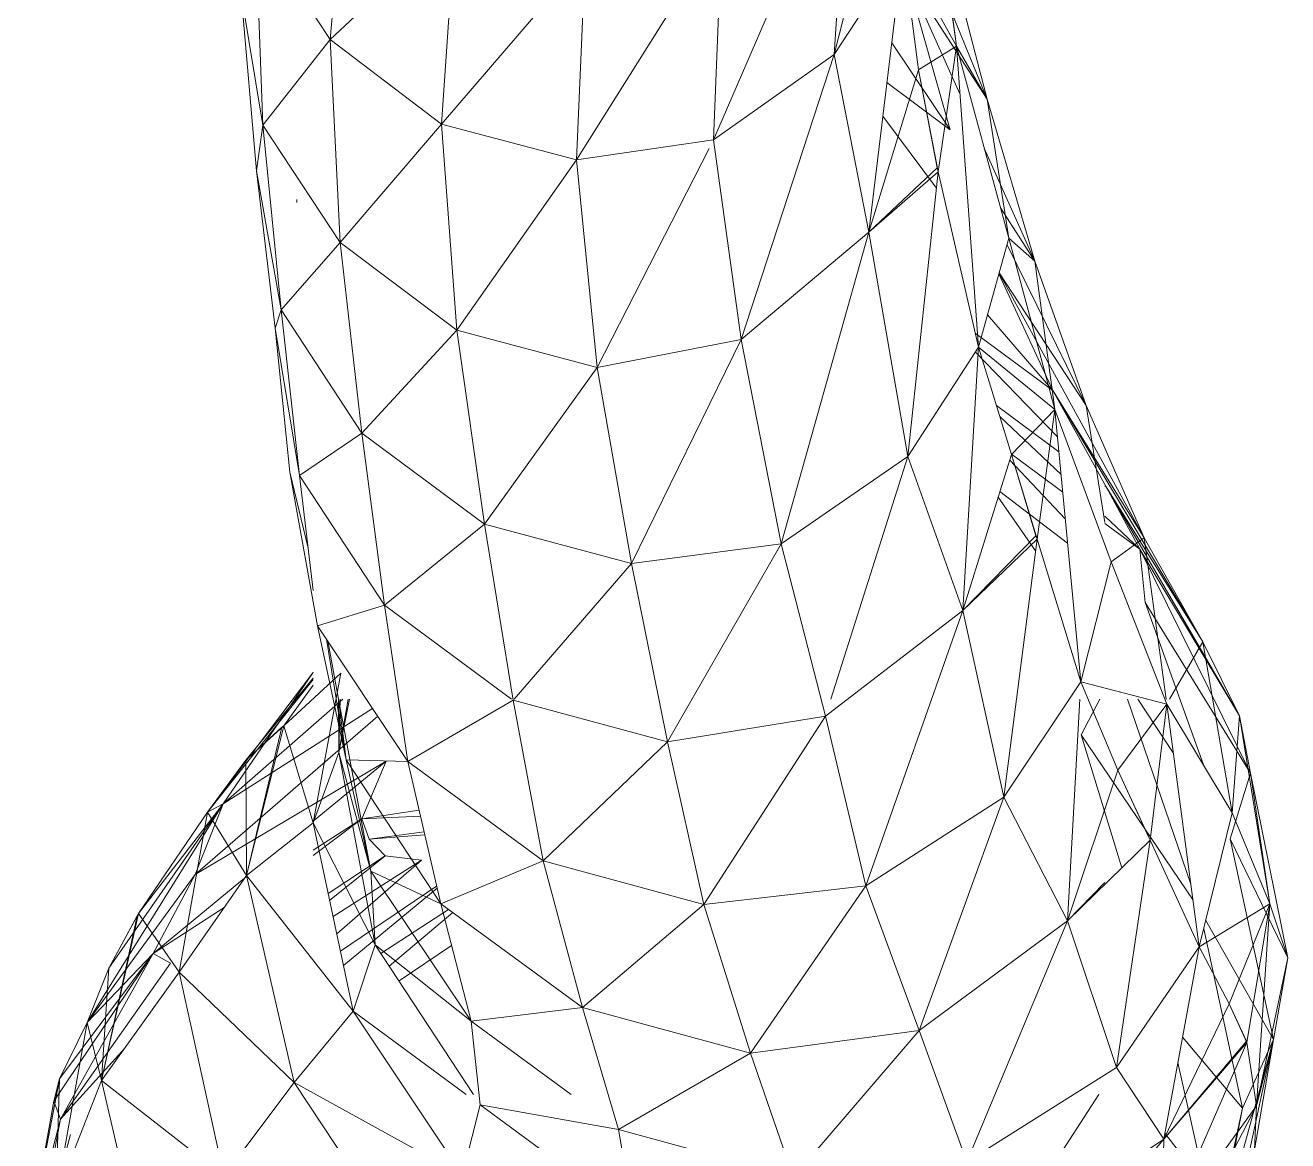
# Model space of a CAD drawing. Header units: millimetres. Extents: x -8591 to 7092, y -1621 to 14390.
# Drawn here: x -4403.29 to -4374.18, y 2730.36 to 2756.08 of the extents above; entities that cross this region are included whole.
import ezdxf

# ---------------------------------------------------------------- set-up
doc = ezdxf.new("R2010")
doc.units = ezdxf.units.MM
doc.layers.add('G-IMPT', color=8, linetype='Continuous', lineweight=9)
doc.layers.add('I-FURN', color=30, linetype='Continuous', lineweight=9)

# ---------------------------------------------------------------- blocks, each defined once
blk = doc.blocks.new('Artificial banana plant 1500mm - Family 4__C1-728657-Begane grond')
at = {"layer": 'G-IMPT'}
for p, q in [((28.122, 98.536), (29.812, 105.123)), ((28.122, 98.536), (29.812, 105.123)), ((25.342, 96.57), (28.482, 103.826)), ((25.342, 96.57), (28.482, 103.826)), ((28.122, 98.536), (28.482, 103.826)), ((28.122, 98.536), (28.482, 103.826)), ((16.502, 98.877), (16.922, 103.484)), ((16.502, 98.877), (16.922, 103.484)), ((30.942, 98.725), (30.332, 103.215)), ((30.942, 98.725), (30.332, 103.215)), ((31.652, 97.506), (29.847, 101.908)), ((31.652, 97.506), (29.847, 101.908)), ((16.502, 98.877), (19.392, 101.597)), ((16.502, 98.877), (19.392, 101.597)), ((19.072, 96.931), (19.392, 101.597)), ((19.072, 96.931), (19.392, 101.597)), ((31.652, 97.506), (30.562, 101.694)), ((31.652, 97.506), (30.562, 101.694)), ((30.942, 98.725), (30.562, 101.694)), ((30.942, 98.725), (30.562, 101.694)), ((14.952, 96.906), (14.782, 101.498)), ((14.952, 96.906), (14.782, 101.498)), ((16.502, 98.877), (14.782, 101.498)), ((16.502, 98.877), (14.782, 101.498)), ((25.342, 96.57), (25.532, 101.438)), ((25.342, 96.57), (25.532, 101.438)), ((19.072, 96.931), (22.382, 100.787)), ((19.072, 96.931), (22.382, 100.787)), ((22.182, 96.104), (25.24, 100.973)), ((22.182, 96.104), (25.24, 100.973)), ((22.182, 96.104), (22.382, 100.787)), ((22.182, 96.104), (22.382, 100.787)), ((29.712, 100.949), (28.122, 98.536)), ((29.712, 100.949), (28.122, 98.536)), ((28.922, 94.435), (29.712, 100.949)), ((28.922, 94.435), (29.712, 100.949)), ((30.942, 98.725), (29.712, 100.949)), ((30.942, 98.725), (29.712, 100.949)), ((29.712, 100.949), (30.072, 98.18)), ((29.712, 100.949), (30.072, 98.18)), ((30.802, 96.799), (29.782, 100.393)), ((30.802, 96.799), (29.782, 100.393)), ((31.023, 97.627), (29.782, 100.393)), ((31.023, 97.627), (29.782, 100.393)), ((29.782, 100.393), (31.652, 97.506)), ((29.782, 100.393), (31.652, 97.506)), ((14.802, 95.854), (14.452, 99.901)), ((14.802, 95.854), (14.452, 99.901)), ((14.952, 96.906), (14.452, 99.901)), ((14.952, 96.906), (14.452, 99.901)), ((14.952, 96.906), (16.502, 98.877)), ((14.952, 96.906), (16.502, 98.877)), ((16.732, 94.198), (16.502, 98.877)), ((16.732, 94.198), (16.502, 98.877)), ((19.072, 96.931), (16.502, 98.877)), ((19.072, 96.931), (16.502, 98.877)), ((30.802, 96.799), (29.452, 98.804)), ((30.802, 96.799), (29.452, 98.804)), ((30.942, 98.725), (30.072, 98.18)), ((30.942, 98.725), (30.072, 98.18)), ((30.942, 98.725), (30.522, 95.829)), ((30.942, 98.725), (30.522, 95.829)), ((32.152, 94.296), (30.942, 98.725)), ((32.152, 94.296), (30.942, 98.725)), ((31.452, 91.785), (30.942, 98.725)), ((31.452, 91.785), (30.942, 98.725)), ((31.652, 97.506), (30.942, 98.725)), ((31.652, 97.506), (30.942, 98.725)), ((28.122, 98.536), (25.342, 96.57)), ((28.122, 98.536), (25.342, 96.57)), ((25.982, 91.96), (28.122, 98.536)), ((25.982, 91.96), (28.122, 98.536)), ((28.922, 94.435), (28.122, 98.536)), ((28.922, 94.435), (28.122, 98.536)), ((28.922, 94.435), (30.072, 98.18)), ((28.922, 94.435), (30.072, 98.18)), ((30.522, 95.829), (30.072, 98.18)), ((30.522, 95.829), (30.072, 98.18)), ((30.072, 98.18), (30.502, 95.922)), ((30.072, 98.18), (30.502, 95.922)), ((29.341, 97.889), (30.802, 96.799)), ((29.341, 97.889), (30.802, 96.799)), ((32.752, 93.771), (31.652, 97.506)), ((32.752, 93.771), (31.652, 97.506)), ((32.152, 94.296), (31.652, 97.506)), ((32.152, 94.296), (31.652, 97.506)), ((30.482, 95.456), (29.247, 97.112)), ((30.482, 95.456), (29.247, 97.112)), ((14.802, 95.854), (14.952, 96.906)), ((14.802, 95.854), (14.952, 96.906)), ((15.372, 92.647), (14.952, 96.906)), ((15.372, 92.647), (14.952, 96.906)), ((16.732, 94.198), (14.952, 96.906)), ((16.732, 94.198), (14.952, 96.906)), ((16.732, 94.198), (19.072, 96.931)), ((16.732, 94.198), (19.072, 96.931)), ((19.422, 92.182), (19.072, 96.931)), ((19.422, 92.182), (19.072, 96.931)), ((22.182, 96.104), (19.072, 96.931)), ((22.182, 96.104), (19.072, 96.931)), ((25.342, 96.57), (22.182, 96.104)), ((25.342, 96.57), (22.182, 96.104)), ((22.662, 91.32), (25.24, 96.371)), ((22.662, 91.32), (25.24, 96.371)), ((25.982, 91.96), (25.342, 96.57)), ((25.982, 91.96), (25.342, 96.57)), ((32.752, 93.771), (31.584, 96.375)), ((32.752, 93.771), (31.584, 96.375)), ((19.422, 92.182), (22.182, 96.104)), ((19.422, 92.182), (22.182, 96.104)), ((22.662, 91.32), (22.182, 96.104)), ((22.662, 91.32), (22.182, 96.104)), ((15.232, 92.225), (14.802, 95.854)), ((15.232, 92.225), (14.802, 95.854)), ((15.372, 92.647), (14.802, 95.854)), ((15.372, 92.647), (14.802, 95.854)), ((28.922, 94.435), (30.502, 95.922)), ((28.922, 94.435), (30.502, 95.922)), ((30.522, 95.829), (28.922, 94.435)), ((30.522, 95.829), (28.922, 94.435)), ((29.822, 89.262), (30.522, 95.829)), ((29.822, 89.262), (30.522, 95.829)), ((30.522, 95.829), (30.502, 95.922)), ((30.522, 95.829), (30.502, 95.922)), ((31.452, 91.785), (30.522, 95.829)), ((31.452, 91.785), (30.522, 95.829)), ((15.732, 95.19), (15.732, 95.124)), ((31.959, 95.002), (32.752, 93.771)), ((31.959, 95.002), (32.752, 93.771)), ((28.922, 94.435), (25.982, 91.96)), ((28.922, 94.435), (25.982, 91.96)), ((26.902, 87.253), (28.922, 94.435)), ((26.902, 87.253), (28.922, 94.435)), ((29.822, 89.262), (28.922, 94.435)), ((29.822, 89.262), (28.922, 94.435)), ((15.372, 92.647), (16.732, 94.198)), ((15.372, 92.647), (16.732, 94.198)), ((17.232, 89.803), (16.732, 94.198)), ((17.232, 89.803), (16.732, 94.198)), ((19.422, 92.182), (16.732, 94.198)), ((19.422, 92.182), (16.732, 94.198)), ((32.152, 94.296), (31.452, 91.785)), ((32.152, 94.296), (31.452, 91.785)), ((33.932, 90.438), (32.109, 94.143)), ((33.932, 90.438), (32.109, 94.143)), ((33.212, 90.351), (32.152, 94.296)), ((33.212, 90.351), (32.152, 94.296)), ((32.752, 93.771), (32.152, 94.296)), ((32.752, 93.771), (32.152, 94.296)), ((33.932, 90.438), (32.752, 93.771)), ((33.932, 90.438), (32.752, 93.771)), ((33.212, 90.351), (32.752, 93.771)), ((33.212, 90.351), (32.752, 93.771)), ((33.162, 90.784), (31.923, 93.475)), ((33.162, 90.784), (31.923, 93.475)), ((35.272, 87.388), (31.927, 93.489)), ((35.272, 87.388), (31.927, 93.489)), ((31.931, 93.502), (33.932, 90.438)), ((31.931, 93.502), (33.932, 90.438)), ((15.232, 92.225), (15.372, 92.647)), ((15.232, 92.225), (15.372, 92.647)), ((15.792, 88.827), (15.372, 92.647)), ((15.792, 88.827), (15.372, 92.647)), ((17.232, 89.803), (15.372, 92.647)), ((17.232, 89.803), (15.372, 92.647)), ((33.162, 90.784), (31.661, 92.534)), ((33.162, 90.784), (31.661, 92.534)), ((15.572, 88.907), (15.232, 92.225)), ((15.572, 88.907), (15.232, 92.225)), ((15.792, 88.827), (15.232, 92.225)), ((15.792, 88.827), (15.232, 92.225)), ((17.232, 89.803), (19.422, 92.182)), ((17.232, 89.803), (19.422, 92.182)), ((20.062, 87.707), (19.422, 92.182)), ((20.062, 87.707), (19.422, 92.182)), ((22.662, 91.32), (19.422, 92.182)), ((22.662, 91.32), (19.422, 92.182)), ((31.378, 92.106), (33.162, 90.784)), ((31.378, 92.106), (33.162, 90.784)), ((25.982, 91.96), (22.662, 91.32)), ((25.982, 91.96), (22.662, 91.32)), ((23.452, 86.796), (25.982, 91.96)), ((23.452, 86.796), (25.982, 91.96)), ((26.902, 87.253), (25.982, 91.96)), ((26.902, 87.253), (25.982, 91.96)), ((31.452, 91.785), (29.822, 89.262)), ((31.452, 91.785), (29.822, 89.262)), ((31.092, 85.716), (31.452, 91.785)), ((31.092, 85.716), (31.452, 91.785)), ((32.212, 89.311), (31.452, 91.785)), ((32.212, 89.311), (31.452, 91.785)), ((33.212, 90.351), (31.452, 91.785)), ((33.212, 90.351), (31.452, 91.785)), ((33.272, 89.721), (31.38, 91.674)), ((33.272, 89.721), (31.38, 91.674)), ((20.062, 87.707), (22.662, 91.32)), ((20.062, 87.707), (22.662, 91.32)), ((23.452, 86.796), (22.662, 91.32)), ((23.452, 86.796), (22.662, 91.32)), ((34.392, 88.565), (33.162, 90.784)), ((34.392, 88.565), (33.162, 90.784)), ((36.622, 84.994), (33.162, 90.784)), ((36.622, 84.994), (33.162, 90.784)), ((33.162, 90.784), (35.272, 87.388)), ((33.162, 90.784), (35.272, 87.388)), ((31.865, 90.442), (33.305, 89.372)), ((31.865, 90.442), (33.305, 89.372)), ((32.212, 89.311), (33.212, 90.351)), ((32.212, 89.311), (33.212, 90.351)), ((32.802, 87.361), (33.212, 90.351)), ((32.802, 87.361), (33.212, 90.351)), ((34.512, 86.838), (33.212, 90.351)), ((34.512, 86.838), (33.212, 90.351)), ((33.812, 84.067), (33.212, 90.351)), ((33.812, 84.067), (33.212, 90.351)), ((35.272, 87.388), (33.932, 90.438)), ((35.272, 87.388), (33.932, 90.438)), ((34.366, 87.741), (33.932, 90.438)), ((34.366, 87.741), (33.932, 90.438)), ((33.355, 88.849), (31.942, 90.191)), ((33.355, 88.849), (31.942, 90.191)), ((15.792, 88.827), (17.232, 89.803)), ((15.792, 88.827), (17.232, 89.803)), ((17.752, 85.837), (17.232, 89.803)), ((17.752, 85.837), (17.232, 89.803)), ((20.062, 87.707), (17.232, 89.803)), ((20.062, 87.707), (17.232, 89.803)), ((29.822, 89.262), (26.902, 87.253)), ((29.822, 89.262), (26.902, 87.253)), ((28.046, 83.671), (29.822, 89.262)), ((28.046, 83.671), (29.822, 89.262)), ((31.092, 85.716), (29.822, 89.262)), ((31.092, 85.716), (29.822, 89.262)), ((32.212, 89.311), (31.092, 85.716)), ((32.212, 89.311), (31.092, 85.716)), ((33.453, 87.831), (32.171, 89.18)), ((33.453, 87.831), (32.171, 89.18)), ((32.212, 89.317), (33.394, 88.442)), ((32.212, 89.317), (33.394, 88.442)), ((32.212, 89.311), (32.802, 87.361)), ((32.212, 89.311), (32.772, 87.437)), ((32.212, 89.311), (32.772, 87.437)), ((32.212, 89.311), (32.802, 87.361)), ((32.212, 89.311), (32.772, 87.437)), ((32.212, 89.311), (32.802, 87.361)), ((16.212, 85.364), (15.572, 88.907)), ((16.212, 85.364), (15.572, 88.907)), ((15.996, 87.148), (15.572, 88.907)), ((15.996, 87.148), (15.572, 88.907)), ((16.113, 86.176), (15.792, 88.827)), ((16.113, 86.176), (15.792, 88.827)), ((17.752, 85.837), (15.792, 88.827)), ((17.752, 85.837), (15.792, 88.827)), ((34.392, 88.565), (34.366, 88.592)), ((34.392, 88.565), (34.366, 88.592)), ((34.366, 88.584), (34.392, 88.565)), ((34.366, 88.584), (34.392, 88.565)), ((35.172, 87.126), (34.392, 88.565)), ((35.172, 87.126), (34.392, 88.565)), ((37.472, 83.286), (34.392, 88.565)), ((37.472, 83.286), (34.392, 88.565)), ((34.392, 88.565), (36.622, 84.994)), ((34.392, 88.565), (36.622, 84.994)), ((32.767, 87.09), (31.905, 88.325)), ((32.767, 87.09), (31.905, 88.325)), ((31.947, 88.46), (33.507, 87.265)), ((31.947, 88.46), (33.507, 87.265)), ((17.752, 85.837), (20.062, 87.707)), ((17.752, 85.837), (20.062, 87.707)), ((20.722, 83.645), (20.062, 87.707)), ((20.722, 83.645), (20.062, 87.707)), ((23.452, 86.796), (20.062, 87.707)), ((23.452, 86.796), (20.062, 87.707)), ((35.172, 87.126), (34.366, 87.89)), ((35.172, 87.126), (34.366, 87.89)), ((34.366, 87.722), (35.172, 87.126)), ((34.366, 87.722), (35.172, 87.126)), ((32.772, 87.437), (31.092, 85.716)), ((32.772, 87.437), (31.092, 85.716)), ((32.802, 87.361), (31.092, 85.716)), ((32.802, 87.361), (31.092, 85.716)), ((32.802, 87.361), (32.032, 81.414)), ((32.802, 87.361), (32.032, 81.414)), ((32.802, 87.361), (32.772, 87.437)), ((32.772, 87.437), (32.802, 87.361)), ((32.772, 87.437), (32.802, 87.361)), ((32.802, 87.361), (33.812, 84.067)), ((32.802, 87.361), (33.812, 84.067)), ((35.272, 87.388), (34.512, 86.838)), ((35.272, 87.388), (34.512, 86.838)), ((36.622, 84.994), (35.272, 87.388)), ((36.622, 84.994), (35.272, 87.388)), ((35.777, 83.671), (35.272, 87.388)), ((35.777, 83.671), (35.272, 87.388)), ((26.902, 87.253), (23.452, 86.796)), ((26.902, 87.253), (23.452, 86.796)), ((24.282, 82.684), (26.902, 87.253)), ((24.282, 82.684), (26.902, 87.253)), ((27.922, 83.279), (26.902, 87.253)), ((27.922, 83.279), (26.902, 87.253)), ((35.292, 85.896), (35.172, 87.126)), ((35.292, 85.896), (35.172, 87.126)), ((37.722, 81.966), (35.172, 87.126)), ((37.722, 81.966), (35.172, 87.126)), ((35.172, 87.126), (37.472, 83.286)), ((35.172, 87.126), (37.472, 83.286)), ((20.744, 83.671), (23.452, 86.796)), ((20.744, 83.671), (23.452, 86.796)), ((24.282, 82.684), (23.452, 86.796)), ((24.282, 82.684), (23.452, 86.796)), ((34.512, 86.838), (33.812, 84.067)), ((34.512, 86.838), (33.812, 84.067)), ((35.792, 83.558), (34.512, 86.838)), ((35.792, 83.558), (34.512, 86.838)), ((36.638, 82.154), (35.292, 85.896)), ((36.638, 82.154), (35.292, 85.896)), ((35.292, 85.896), (37.722, 81.966)), ((35.292, 85.896), (37.722, 81.966)), ((16.212, 85.364), (17.752, 85.837)), ((16.212, 85.364), (17.752, 85.837)), ((18.292, 82.236), (17.752, 85.837)), ((18.292, 82.236), (17.752, 85.837)), ((20.687, 83.671), (17.752, 85.837)), ((20.687, 83.671), (17.752, 85.837)), ((31.092, 85.716), (27.922, 83.279)), ((31.092, 85.716), (27.922, 83.279)), ((28.852, 79.365), (31.092, 85.716)), ((28.852, 79.365), (31.092, 85.716)), ((32.032, 81.414), (31.092, 85.716)), ((32.032, 81.414), (31.092, 85.716)), ((16.872, 82.271), (16.212, 85.364)), ((16.872, 82.271), (16.212, 85.364)), ((18.292, 82.236), (16.212, 85.364)), ((18.292, 82.236), (16.212, 85.364)), ((16.872, 82.271), (16.417, 85.057)), ((16.872, 82.271), (16.417, 85.057)), ((16.692, 83.671), (16.446, 85.013)), ((16.692, 83.671), (16.446, 85.013)), ((36.622, 84.994), (35.857, 83.671)), ((36.622, 84.994), (35.857, 83.671)), ((37.472, 83.286), (36.622, 84.994)), ((37.472, 83.286), (36.622, 84.994)), ((37.302, 81.052), (36.622, 84.994)), ((37.302, 81.052), (36.622, 84.994)), ((13.672, 81.066), (16.102, 84.28)), ((13.672, 81.066), (16.102, 84.28)), ((14.032, 81.257), (16.102, 84.28)), ((14.032, 81.257), (16.102, 84.28)), ((14.562, 82.262), (16.113, 84.156)), ((14.562, 82.262), (16.113, 84.156)), ((15.432, 83.057), (16.752, 84.266)), ((15.432, 83.057), (16.752, 84.266)), ((16.102, 84.28), (16.113, 84.292)), ((16.102, 84.28), (16.113, 84.292)), ((16.102, 84.28), (16.113, 84.288)), ((16.102, 84.28), (16.113, 84.288)), ((16.102, 84.28), (16.113, 84.286)), ((16.102, 84.28), (16.113, 84.286)), ((16.112, 80.821), (16.752, 84.266)), ((16.112, 80.821), (16.752, 84.266)), ((13.672, 81.066), (16.113, 84.122)), ((13.672, 81.066), (16.113, 84.122)), ((15.432, 83.057), (16.113, 83.99)), ((15.432, 83.057), (16.113, 83.99)), ((33.812, 84.067), (32.032, 81.414)), ((33.812, 84.067), (32.032, 81.414)), ((35.792, 83.558), (33.812, 84.067)), ((35.792, 83.558), (33.812, 84.067)), ((33.812, 84.067), (34.662, 82.035)), ((33.812, 84.067), (34.662, 82.035)), ((14.032, 81.257), (16.795, 83.671)), ((14.032, 81.257), (16.795, 83.671)), ((16.702, 82.439), (16.692, 83.669)), ((16.702, 82.439), (16.692, 83.669)), ((17.442, 79.701), (16.692, 83.669)), ((17.442, 79.701), (16.692, 83.669)), ((16.692, 83.669), (16.872, 82.271)), ((16.692, 83.669), (16.872, 82.271)), ((16.952, 83.671), (16.702, 82.439)), ((16.952, 83.671), (16.702, 82.439)), ((16.918, 83.671), (16.702, 82.439)), ((16.918, 83.671), (16.702, 82.439)), ((16.949, 83.671), (16.702, 82.439)), ((16.949, 83.671), (16.702, 82.439)), ((16.736, 83.671), (16.702, 82.439)), ((16.736, 83.671), (16.702, 82.439)), ((18.292, 82.236), (20.722, 83.645)), ((18.292, 82.236), (20.722, 83.645)), ((21.412, 79.944), (20.722, 83.645)), ((21.412, 79.944), (20.722, 83.645)), ((24.282, 82.684), (20.722, 83.645)), ((24.282, 82.684), (20.722, 83.645)), ((33.502, 78.557), (33.79, 83.671)), ((33.502, 78.557), (33.79, 83.671)), ((33.822, 82.848), (34.246, 83.671)), ((33.822, 82.848), (34.246, 83.671)), ((35.792, 83.558), (34.662, 82.035)), ((35.792, 83.558), (34.662, 82.035)), ((36.349, 79.401), (34.888, 83.671)), ((36.349, 79.401), (34.888, 83.671)), ((35.126, 83.671), (35.943, 82.432)), ((35.126, 83.671), (35.943, 82.432)), ((35.792, 83.558), (35.412, 80.419)), ((35.792, 83.558), (35.412, 80.419)), ((37.302, 81.052), (35.792, 83.558)), ((37.302, 81.052), (35.792, 83.558)), ((36.542, 77.957), (35.792, 83.558)), ((36.542, 77.957), (35.792, 83.558)), ((13.392, 79.626), (17.601, 83.275)), ((13.392, 79.626), (17.601, 83.275)), ((14.032, 81.257), (17.48, 83.457)), ((14.032, 81.257), (17.48, 83.457)), ((27.922, 83.279), (24.282, 82.684)), ((27.922, 83.279), (24.282, 82.684)), ((25.122, 78.932), (27.922, 83.279)), ((25.122, 78.932), (27.922, 83.279)), ((28.852, 79.365), (27.922, 83.279)), ((28.852, 79.365), (27.922, 83.279)), ((37.472, 83.286), (37.302, 81.052)), ((37.472, 83.286), (37.302, 81.052)), ((37.722, 81.966), (37.472, 83.286)), ((37.722, 81.966), (37.472, 83.286)), ((38.172, 78.952), (37.472, 83.286)), ((38.172, 78.952), (37.472, 83.286)), ((15.432, 83.057), (14.562, 82.262)), ((15.432, 83.057), (14.562, 82.262)), ((15.432, 83.057), (14.562, 82.262)), ((15.392, 83.027), (14.562, 82.262)), ((14.562, 82.262), (15.392, 83.027)), ((14.562, 82.262), (15.392, 83.027)), ((15.432, 83.057), (14.572, 79.602)), ((15.432, 83.057), (14.572, 79.602)), ((15.392, 83.027), (14.572, 79.602)), ((15.392, 83.027), (14.572, 79.602)), ((15.432, 83.057), (15.392, 83.027)), ((15.432, 83.057), (15.392, 83.027)), ((15.432, 83.057), (15.392, 83.027)), ((15.432, 83.057), (16.112, 80.821)), ((15.432, 83.057), (16.112, 80.821)), ((21.412, 79.944), (24.282, 82.684)), ((21.412, 79.944), (24.282, 82.684)), ((25.122, 78.932), (24.282, 82.684)), ((25.122, 78.932), (24.282, 82.684)), ((34.757, 79.781), (33.822, 82.848)), ((34.757, 79.781), (33.822, 82.848)), ((33.822, 82.848), (36.398, 79.035)), ((33.822, 82.848), (36.398, 79.035)), ((16.112, 80.821), (16.702, 82.439)), ((16.112, 80.821), (16.702, 82.439)), ((17.542, 78.007), (16.702, 82.439)), ((17.542, 78.007), (16.702, 82.439)), ((16.702, 82.439), (17.442, 79.701)), ((16.702, 82.439), (17.442, 79.701)), ((13.392, 79.626), (17.792, 82.238)), ((13.392, 79.626), (17.792, 82.238)), ((14.562, 82.262), (13.672, 81.066)), ((14.562, 82.262), (13.672, 81.066)), ((14.562, 82.262), (14.572, 79.602)), ((14.562, 82.262), (14.572, 79.602)), ((16.113, 80.854), (17.792, 82.238)), ((16.113, 80.854), (17.792, 82.238)), ((17.442, 79.701), (16.872, 82.271)), ((17.442, 79.701), (16.872, 82.271)), ((19.052, 78.95), (16.872, 82.271)), ((19.052, 78.95), (16.872, 82.271)), ((16.872, 82.271), (18.292, 82.236)), ((16.872, 82.271), (18.292, 82.236)), ((17.232, 80.909), (17.792, 82.238)), ((17.232, 80.909), (17.792, 82.238)), ((19.052, 78.95), (18.292, 82.236)), ((19.052, 78.95), (18.292, 82.236)), ((21.412, 79.944), (18.292, 82.236)), ((21.412, 79.944), (18.292, 82.236)), ((33.502, 78.557), (34.662, 82.035)), ((33.502, 78.557), (34.662, 82.035)), ((35.412, 80.419), (34.662, 82.035)), ((35.412, 80.419), (34.662, 82.035)), ((34.662, 82.035), (35.382, 80.481)), ((34.662, 82.035), (35.382, 80.481)), ((37.252, 80.446), (37.722, 81.966)), ((37.252, 80.446), (37.722, 81.966)), ((38.582, 77.708), (37.722, 81.966)), ((38.582, 77.708), (37.722, 81.966)), ((37.722, 81.966), (38.172, 78.952)), ((37.722, 81.966), (38.172, 78.952)), ((10.902, 76.211), (14.032, 81.257)), ((10.902, 76.211), (14.032, 81.257)), ((11.402, 77.468), (14.032, 81.257)), ((11.402, 77.468), (14.032, 81.257)), ((14.032, 81.257), (12.082, 78.728)), ((14.032, 81.257), (12.082, 78.728)), ((13.392, 79.626), (14.032, 81.257)), ((13.392, 79.626), (14.032, 81.257)), ((14.032, 81.257), (13.672, 81.066)), ((14.032, 81.257), (13.672, 81.066)), ((32.032, 81.414), (28.852, 79.365)), ((32.032, 81.414), (28.852, 79.365)), ((30.082, 76.027), (32.032, 81.414)), ((30.082, 76.027), (32.032, 81.414)), ((33.502, 78.557), (32.032, 81.414)), ((33.502, 78.557), (32.032, 81.414)), ((12.082, 78.728), (13.672, 81.066)), ((12.082, 78.728), (13.672, 81.066)), ((13.022, 77.374), (13.672, 81.066)), ((13.022, 77.374), (13.672, 81.066)), ((13.672, 81.066), (14.572, 79.602)), ((13.672, 81.066), (14.572, 79.602)), ((17.232, 80.909), (18.552, 81.111)), ((17.232, 80.909), (18.552, 81.111)), ((18.584, 80.973), (17.232, 80.909)), ((18.584, 80.973), (17.232, 80.909)), ((37.302, 81.052), (36.542, 77.957)), ((37.302, 81.052), (36.542, 77.957)), ((38.172, 78.952), (37.302, 81.052)), ((38.172, 78.952), (37.302, 81.052)), ((14.572, 79.602), (16.112, 80.821)), ((14.572, 79.602), (16.112, 80.821)), ((17.032, 76.474), (16.112, 80.821)), ((17.032, 76.474), (16.112, 80.821)), ((16.112, 80.821), (17.542, 78.007)), ((16.112, 80.821), (17.542, 78.007)), ((16.113, 80.065), (17.232, 80.909)), ((16.113, 80.065), (17.232, 80.909)), ((16.113, 80.188), (17.232, 80.909)), ((16.113, 80.188), (17.232, 80.909)), ((17.402, 80.438), (17.232, 80.909)), ((17.402, 80.438), (17.232, 80.909)), ((17.402, 80.438), (18.668, 80.612)), ((17.402, 80.438), (18.668, 80.612)), ((18.685, 80.539), (17.402, 80.438)), ((18.685, 80.539), (17.402, 80.438)), ((17.772, 80.054), (17.402, 80.438)), ((17.772, 80.054), (17.402, 80.438)), ((35.412, 80.419), (33.502, 78.557)), ((35.412, 80.419), (33.502, 78.557)), ((34.632, 75.177), (35.412, 80.419)), ((34.632, 75.177), (35.412, 80.419)), ((35.412, 80.419), (35.382, 80.481)), ((35.412, 80.419), (35.382, 80.481)), ((36.542, 77.957), (35.412, 80.419)), ((36.542, 77.957), (35.412, 80.419)), ((38.252, 75.825), (37.252, 80.446)), ((38.252, 75.825), (37.252, 80.446)), ((37.252, 80.446), (38.582, 77.708)), ((37.252, 80.446), (38.582, 77.708)), ((16.457, 79.19), (17.772, 80.054)), ((16.457, 79.19), (17.772, 80.054)), ((16.491, 79.028), (17.772, 80.054)), ((16.491, 79.028), (17.772, 80.054)), ((18.612, 79.96), (17.772, 80.054)), ((18.612, 79.96), (17.772, 80.054)), ((16.57, 78.657), (18.612, 79.96)), ((16.57, 78.657), (18.612, 79.96)), ((16.654, 78.258), (18.612, 79.96)), ((16.654, 78.258), (18.612, 79.96)), ((19.052, 78.95), (21.412, 79.944)), ((19.052, 78.95), (21.412, 79.944)), ((22.322, 76.557), (21.412, 79.944)), ((22.322, 76.557), (21.412, 79.944)), ((25.122, 78.932), (21.412, 79.944)), ((25.122, 78.932), (21.412, 79.944)), ((10.902, 76.211), (13.392, 79.626)), ((10.902, 76.211), (13.392, 79.626)), ((12.422, 77.808), (13.392, 79.626)), ((12.422, 77.808), (13.392, 79.626)), ((12.422, 77.808), (14.572, 79.582)), ((12.422, 77.808), (14.572, 79.582)), ((13.022, 77.374), (14.572, 79.602)), ((13.022, 77.374), (14.572, 79.602)), ((15.672, 74.833), (14.572, 79.602)), ((15.672, 74.833), (14.572, 79.602)), ((14.572, 79.602), (17.032, 76.474)), ((14.572, 79.602), (17.032, 76.474)), ((17.542, 78.007), (17.442, 79.701)), ((17.542, 78.007), (17.442, 79.701)), ((19.752, 76.246), (17.442, 79.701)), ((19.752, 76.246), (17.442, 79.701)), ((17.442, 79.701), (19.052, 78.95)), ((17.442, 79.701), (19.052, 78.95)), ((16.739, 77.859), (18.958, 79.358)), ((16.739, 77.859), (18.958, 79.358)), ((16.809, 77.528), (18.969, 79.309)), ((16.809, 77.528), (18.969, 79.309)), ((28.852, 79.365), (25.122, 78.932)), ((28.852, 79.365), (25.122, 78.932)), ((26.192, 75.505), (28.852, 79.365)), ((26.192, 75.505), (28.852, 79.365)), ((30.082, 76.027), (28.852, 79.365)), ((30.082, 76.027), (28.852, 79.365)), ((33.502, 78.557), (34.366, 79.442)), ((33.502, 78.557), (34.366, 79.442)), ((19.752, 76.246), (19.052, 78.95)), ((19.752, 76.246), (19.052, 78.95)), ((22.322, 76.557), (19.052, 78.95)), ((22.322, 76.557), (19.052, 78.95)), ((22.322, 76.557), (25.122, 78.932)), ((22.322, 76.557), (25.122, 78.932)), ((26.192, 75.505), (25.122, 78.932)), ((26.192, 75.505), (25.122, 78.932)), ((38.172, 78.952), (36.542, 77.957)), ((38.172, 78.952), (36.542, 77.957)), ((38.172, 78.952), (37.232, 76.645)), ((38.172, 78.952), (37.232, 76.645)), ((38.172, 78.952), (37.642, 75.754)), ((38.172, 78.952), (37.642, 75.754)), ((37.862, 74.295), (38.172, 78.952)), ((37.862, 74.295), (38.172, 78.952)), ((38.582, 77.708), (38.172, 78.952)), ((38.582, 77.708), (38.172, 78.952)), ((11.232, 74.874), (12.082, 78.728)), ((11.232, 74.874), (12.082, 78.728)), ((11.232, 74.874), (12.052, 78.676)), ((11.232, 74.874), (12.052, 78.676)), ((11.402, 77.468), (12.082, 78.728)), ((11.402, 77.468), (12.082, 78.728)), ((11.402, 77.468), (12.052, 78.676)), ((11.402, 77.468), (12.052, 78.676)), ((12.082, 78.728), (12.052, 78.676)), ((12.082, 78.728), (12.052, 78.676)), ((13.022, 77.374), (12.082, 78.728)), ((13.022, 77.374), (12.082, 78.728)), ((12.422, 77.808), (14.058, 78.863)), ((12.422, 77.808), (14.058, 78.863)), ((17.674, 77.806), (19.232, 78.819)), ((17.674, 77.806), (19.232, 78.819)), ((17.864, 77.516), (19.33, 78.747)), ((17.864, 77.516), (19.33, 78.747)), ((33.502, 78.557), (30.082, 76.027)), ((33.502, 78.557), (30.082, 76.027)), ((31.182, 73), (33.502, 78.557)), ((31.182, 73), (33.502, 78.557)), ((34.632, 75.177), (33.502, 78.557)), ((34.632, 75.177), (33.502, 78.557)), ((37.542, 74.236), (36.645, 78.377)), ((37.542, 74.236), (36.645, 78.377)), ((36.691, 78.563), (38.252, 75.825)), ((36.691, 78.563), (38.252, 75.825)), ((10.132, 74.402), (12.422, 77.808)), ((10.132, 74.402), (12.422, 77.808)), ((10.262, 74.919), (12.422, 77.808)), ((10.262, 74.919), (12.422, 77.808)), ((10.282, 73.988), (12.422, 77.808)), ((10.282, 73.988), (12.422, 77.808)), ((12.422, 77.808), (10.902, 76.211)), ((12.422, 77.808), (10.902, 76.211)), ((12.822, 77.585), (12.422, 77.808)), ((12.822, 77.585), (12.422, 77.808)), ((17.032, 76.474), (17.542, 78.007)), ((17.032, 76.474), (17.542, 78.007)), ((19.806, 74.553), (17.542, 78.007)), ((19.806, 74.553), (17.542, 78.007)), ((17.542, 78.007), (19.752, 76.246)), ((17.542, 78.007), (19.752, 76.246)), ((18.09, 77.172), (19.3, 77.993)), ((18.09, 77.172), (19.3, 77.993)), ((36.542, 77.957), (34.632, 75.177)), ((36.542, 77.957), (34.632, 75.177)), ((35.722, 73.523), (36.542, 77.957)), ((35.722, 73.523), (36.542, 77.957)), ((36.542, 77.957), (37.232, 76.645)), ((36.542, 77.957), (37.232, 76.645)), ((10.282, 73.988), (12.822, 77.585)), ((10.282, 73.988), (12.822, 77.585)), ((10.902, 76.211), (11.402, 77.468)), ((10.902, 76.211), (11.402, 77.468)), ((11.232, 74.874), (11.402, 77.468)), ((11.232, 74.874), (11.402, 77.468)), ((38.582, 77.708), (37.862, 74.295)), ((38.582, 77.708), (37.862, 74.295)), ((38.252, 75.825), (38.582, 77.708)), ((38.252, 75.825), (38.582, 77.708)), ((11.232, 74.874), (13.022, 77.374)), ((11.232, 74.874), (13.022, 77.374)), ((14.052, 72.681), (13.022, 77.374)), ((14.052, 72.681), (13.022, 77.374)), ((13.022, 77.374), (15.672, 74.833)), ((13.022, 77.374), (15.672, 74.833)), ((35.722, 73.523), (37.232, 76.645)), ((35.722, 73.523), (37.232, 76.645)), ((37.642, 75.754), (37.232, 76.645)), ((37.642, 75.754), (37.232, 76.645)), ((37.232, 76.645), (37.632, 75.787)), ((37.232, 76.645), (37.632, 75.787)), ((15.672, 74.833), (17.032, 76.474)), ((15.672, 74.833), (17.032, 76.474)), ((19.552, 72.697), (17.032, 76.474)), ((19.552, 72.697), (17.032, 76.474)), ((17.032, 76.474), (19.639, 74.553)), ((17.032, 76.474), (19.639, 74.553)), ((19.752, 76.246), (22.322, 76.557)), ((19.752, 76.246), (22.322, 76.557)), ((23.152, 73.749), (22.322, 76.557)), ((23.152, 73.749), (22.322, 76.557)), ((26.192, 75.505), (22.322, 76.557)), ((26.192, 75.505), (22.322, 76.557)), ((10.182, 72.215), (10.902, 76.211)), ((10.182, 72.215), (10.902, 76.211)), ((10.262, 74.919), (10.902, 76.211)), ((10.262, 74.919), (10.902, 76.211)), ((10.902, 76.211), (11.232, 74.874)), ((10.902, 76.211), (11.232, 74.874)), ((19.962, 74.315), (19.752, 76.246)), ((19.962, 74.315), (19.752, 76.246)), ((22.058, 74.553), (19.752, 76.246)), ((22.058, 74.553), (19.752, 76.246)), ((30.082, 76.027), (26.192, 75.505)), ((30.082, 76.027), (26.192, 75.505)), ((27.182, 72.65), (30.082, 76.027)), ((27.182, 72.65), (30.082, 76.027)), ((31.182, 73), (30.082, 76.027)), ((31.182, 73), (30.082, 76.027)), ((35.692, 71.296), (37.642, 75.754)), ((35.692, 71.296), (37.642, 75.754)), ((35.722, 73.523), (37.632, 75.787)), ((35.722, 73.523), (37.632, 75.787)), ((37.642, 75.754), (35.722, 73.523)), ((37.642, 75.754), (35.722, 73.523)), ((36.157, 75.874), (37.542, 74.236)), ((36.157, 75.874), (37.542, 74.236)), ((36.812, 70.585), (38.252, 75.825)), ((36.812, 70.585), (38.252, 75.825)), ((38.252, 75.825), (37.512, 72.374)), ((38.252, 75.825), (37.512, 72.374)), ((37.542, 74.236), (38.252, 75.825)), ((37.542, 74.236), (38.252, 75.825)), ((37.642, 75.754), (37.632, 75.787)), ((37.642, 75.754), (37.632, 75.787)), ((37.862, 74.295), (37.642, 75.754)), ((37.862, 74.295), (37.642, 75.754)), ((38.252, 75.825), (37.812, 73.276)), ((38.252, 75.825), (37.812, 73.276)), ((38.252, 75.825), (37.862, 74.295)), ((38.252, 75.825), (37.862, 74.295)), ((11.768, 75.623), (10.282, 73.988)), ((11.768, 75.623), (10.282, 73.988)), ((23.152, 73.749), (26.192, 75.505)), ((23.152, 73.749), (26.192, 75.505)), ((27.182, 72.65), (26.192, 75.505)), ((27.182, 72.65), (26.192, 75.505)), ((34.632, 75.177), (31.182, 73)), ((34.632, 75.177), (31.182, 73)), ((35.722, 73.523), (34.632, 75.177)), ((35.722, 73.523), (34.632, 75.177)), ((36.922, 71.415), (36.049, 75.293)), ((36.922, 71.415), (36.049, 75.293)), ((10.262, 74.919), (9.522, 71.021)), ((10.262, 74.919), (9.522, 71.021)), ((10.262, 74.897), (9.522, 71.021)), ((10.262, 74.897), (9.522, 71.021)), ((10.262, 74.919), (10.132, 74.402)), ((10.262, 74.919), (10.132, 74.402)), ((10.262, 74.919), (10.132, 74.402)), ((10.262, 74.897), (10.132, 74.402)), ((10.132, 74.402), (10.262, 74.897)), ((10.132, 74.402), (10.262, 74.897)), ((10.262, 74.919), (10.182, 72.215)), ((10.262, 74.919), (10.182, 72.215)), ((10.182, 72.215), (11.232, 74.874)), ((10.182, 72.215), (11.232, 74.874)), ((10.262, 74.919), (10.262, 74.897)), ((10.262, 74.919), (10.262, 74.897)), ((10.262, 74.919), (10.262, 74.897)), ((12.402, 69.854), (11.232, 74.874)), ((12.402, 69.854), (11.232, 74.874)), ((11.232, 74.874), (14.052, 72.681)), ((11.232, 74.874), (14.052, 72.681)), ((14.052, 72.681), (15.672, 74.833)), ((14.052, 72.681), (15.672, 74.833)), ((18.342, 70.803), (15.672, 74.833)), ((18.342, 70.803), (15.672, 74.833)), ((15.672, 74.833), (19.552, 72.697)), ((15.672, 74.833), (19.552, 72.697)), ((31.922, 71), (34.227, 74.553)), ((31.922, 71), (34.227, 74.553)), ((10.132, 74.402), (9.522, 71.021)), ((10.132, 74.402), (9.522, 71.021)), ((10.132, 74.402), (10.282, 73.988)), ((10.132, 74.402), (10.282, 73.988)), ((19.552, 72.697), (19.962, 74.315)), ((19.552, 72.697), (19.962, 74.315)), ((23.502, 71.712), (19.962, 74.315)), ((23.502, 71.712), (19.962, 74.315)), ((19.962, 74.315), (23.152, 73.749)), ((19.962, 74.315), (23.152, 73.749)), ((35.592, 69.91), (37.862, 74.295)), ((35.592, 69.91), (37.862, 74.295)), ((37.862, 74.295), (35.692, 71.296)), ((37.862, 74.295), (35.692, 71.296)), ((37.542, 74.236), (36.812, 70.585)), ((37.542, 74.236), (36.812, 70.585)), ((36.922, 71.415), (37.542, 74.236)), ((36.922, 71.415), (37.542, 74.236)), ((37.862, 74.295), (37.812, 73.276)), ((37.862, 74.295), (37.812, 73.276)), ((9.472, 69.678), (10.282, 73.988)), ((9.472, 69.678), (10.282, 73.988)), ((10.282, 73.988), (9.522, 71.021)), ((10.282, 73.988), (9.522, 71.021)), ((23.502, 71.712), (23.152, 73.749)), ((23.502, 71.712), (23.152, 73.749)), ((27.182, 72.65), (23.152, 73.749)), ((27.182, 72.65), (23.152, 73.749)), ((36.692, 72.438), (35.749, 73.666)), ((36.692, 72.438), (35.749, 73.666)), ((10.512, 73.63), (9.472, 69.678)), ((10.512, 73.63), (9.472, 69.678)), ((31.892, 69.025), (35.722, 73.523)), ((31.892, 69.025), (35.722, 73.523)), ((35.722, 73.523), (31.922, 71)), ((35.722, 73.523), (31.922, 71)), ((35.692, 71.296), (35.722, 73.523)), ((35.692, 71.296), (35.722, 73.523))]:
    blk.add_line(p, q, dxfattribs=at)
blk = doc.blocks.new('Artificial banana plant 1500mm - Family 4__C2-728658-Begane grond')
blk.add_blockref('Artificial banana plant 1500mm - Family 4__C1-728657-Begane grond', (0, 0))
blk = doc.blocks.new('Artificial banana plant 1500mm - Family 4-728656-Begane grond')
blk.add_blockref('Artificial banana plant 1500mm - Family 4__C2-728658-Begane grond', (0, 0))
blk = doc.blocks.new('Artificial banana plant 1500mm - Ny märkning-728662-Begane grond')
blk.add_blockref('Artificial banana plant 1500mm - Family 4-728656-Begane grond', (0, 0))

msp = doc.modelspace()

# ---------------------------------------------------------------- block references
at = {"layer": 'I-FURN'}
msp.add_blockref('Artificial banana plant 1500mm - Ny märkning-728662-Begane grond', (-4412.758, 2656.875), dxfattribs=at)

doc.saveas('drawing.dxf')
